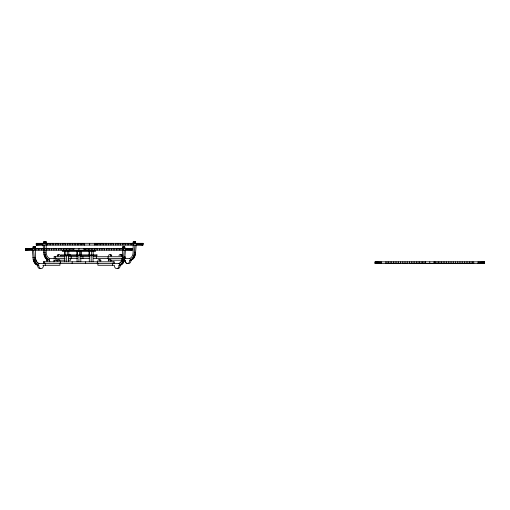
<?xml version="1.0" encoding="UTF-8"?>
<svg xmlns="http://www.w3.org/2000/svg" width="510" height="510" viewBox="0 0 510 510"><rect width="100%" height="100%" fill="white"/><g stroke="black" fill="none" stroke-linecap="round" stroke-linejoin="round"><path stroke-width="0.76" d="M97.894 263.109L97.888 265.276L114.323 265.276A3.341 2.365 -90 0 0 116.682 268.617A3.341 2.365 -90 0 0 119.047 265.276C122.247 264.186 123.598 260.495 123.598 257.378L124.217 250.129M119.047 265.276C123.006 265.461 124.867 260.712 124.816 257.378L125.428 250.129M123.917 260.202L125.077 260.202A3.341 2.365 90 0 0 127.436 263.542A3.341 2.365 90 0 0 129.801 260.202C133.002 259.118 134.347 255.421 134.353 252.303L134.965 245.055M125.071 260.202A3.341 2.365 -90 0 0 128.048 263.428A3.341 2.365 -90 0 0 131.013 260.202C134.213 259.118 135.564 255.421 135.571 252.303L136.183 245.055M431.639 263.542L432.193 263.536M393.937 263.555L396.251 263.542M133.129 243.793L133.129 242.25L135.571 242.25L135.571 243.652M122.374 257.378A6.324 4.469 90 0 1 118.881 263.542A6.324 4.469 -90 0 0 122.374 257.378L122.374 247.318L124.816 247.318L124.816 248.727M25.5 250.129L132.32 250.129L132.262 248.395L25.5 248.395L25.557 250.129M43.146 245.055L43.758 252.303L44.976 252.303L45.301 254.968L46.652 258.009L49.534 260.202A3.341 2.365 -90 0 0 49.846 261.872M134.353 252.303L135.571 252.303M43.758 252.303L44.982 252.45M134.347 252.45L135.564 252.45M43.764 252.45L43.905 254.101L45.122 254.101M134.213 254.101L135.424 254.101M43.905 254.101L44.083 254.968L45.301 254.968M134.034 254.968L135.252 254.968M44.083 254.968L44.325 255.81L45.543 255.81M122.107 255.873A1.3 0.918 -90 0 0 120.73 254.751A1.3 0.918 -90 0 1 122.113 255.873L120.889 255.873A1.3 0.918 -90 0 0 119.971 254.579A1.3 0.918 -90 0 0 119.053 255.873M133.786 255.81L135.003 255.81M44.325 255.81L44.638 256.6L45.855 256.6M133.473 256.6L134.691 256.6M54.117 256.74L65.184 256.74M68.136 256.74L77.507 256.74M80.605 256.74L89.664 256.74M93.311 256.74L122.738 256.74M124.555 256.74L125.211 256.74L125.167 258.474M32.398 250.129L33.01 257.378L34.227 257.378L34.546 260.043L35.904 263.083L38.779 265.276A3.341 2.365 -90 0 0 41.144 268.617A3.341 2.365 -90 0 0 43.503 265.276M44.638 256.6L45.007 257.34L46.225 257.34M123.598 257.378L124.816 257.378M133.104 257.34L134.321 257.34M33.01 257.378L34.234 257.524M123.598 257.524L124.81 257.524M45.007 257.34L45.441 258.009L46.652 258.009M132.677 258.009L133.894 258.009M49.266 258.474L65.114 258.474M68.136 258.474L77.507 258.474M80.605 258.474L89.664 258.474M93.311 258.474L122.725 258.474M124.555 258.474L130.063 258.474M45.441 258.009L45.919 258.615L47.137 258.615M132.198 258.615L133.416 258.615M33.016 257.524L33.15 259.176L34.368 259.176M45.919 258.615L46.442 259.137L47.66 259.137M123.458 259.176L124.676 259.176M131.676 259.137L132.893 259.137M46.442 259.137L48.22 259.571M131.115 259.571L132.332 259.571M130.522 259.915L131.739 259.915M33.15 259.176L33.328 260.043L34.546 260.043M123.28 260.043L124.497 260.043M53.62 260.202L57.541 260.202M59.09 260.202L65.28 260.202M67.913 260.202L70.692 260.202L70.692 258.041M110.192 260.202L122.234 260.202M129.801 260.202L131.121 260.164M33.328 260.043L33.577 260.878L34.795 260.878M123.031 260.878L124.249 260.878M33.577 260.878L33.889 261.675L35.101 261.675M122.725 261.675L123.943 261.675M43.369 261.815L114.457 261.815L114.412 263.542M33.883 261.675L34.259 262.408L35.477 262.408M122.349 262.408L123.567 262.408M34.259 262.408L34.686 263.083L35.904 263.083M121.922 263.083L123.139 263.083M409.881 263.536L449.476 263.542M453.211 263.536L472.375 263.536M38.511 263.542L119.314 263.542M34.686 263.083L35.164 263.683L36.382 263.683M121.444 263.683L122.661 263.683M389.92 263.555L400.484 263.542M35.164 263.683L35.687 264.205L36.905 264.205M120.921 264.205L122.139 264.205M35.687 264.205L37.466 264.645M120.36 264.645L121.578 264.645M36.248 264.645L38.059 264.99M119.767 264.99L120.985 264.99M37.459 265.232L38.677 265.232M119.149 265.232L120.366 265.232M36.841 264.99L38.779 265.276M42.865 265.276L59.938 265.276L59.931 263.109M457.26 263.536L462.213 263.542M460.211 263.536L462.748 263.542L462.71 261.815M422.624 263.542L421.171 263.536L421.132 261.815M47.003 259.571L47.596 259.915M44.364 245.055L44.976 252.303M33.615 250.129L34.227 257.378M484.443 261.815L484.443 263.542M484.27 261.815L484.27 263.542M483.984 261.815L483.984 263.542M483.588 261.815L483.588 263.542M483.078 261.815L483.078 263.542M482.466 261.815L482.466 263.542M481.74 261.815L481.74 263.542M480.911 261.815L480.911 263.542M479.986 261.815L479.986 263.542M478.96 261.815L478.96 263.542M478.029 261.815L478.029 263.542M473.752 261.815L473.752 263.542M472.547 261.815L472.547 263.542M471.036 261.815L471.036 263.542M469.468 261.815L469.468 263.542M467.848 261.815L467.848 263.542M466.172 261.815L466.172 263.542M464.463 261.815L464.463 263.542M460.932 261.815L460.932 263.542M459.134 261.815L459.134 263.542M457.317 261.815L457.317 263.542M455.5 261.815L455.5 263.542M453.677 261.815L453.677 263.542M451.866 261.815L451.866 263.542M450.062 261.815L450.062 263.542M448.284 261.815L448.284 263.542M446.537 261.815L446.537 263.542M444.822 261.815L444.822 263.542M443.152 261.815L443.152 263.542M441.526 261.815L441.526 263.542M439.958 261.815L439.958 263.542M438.453 261.815L438.453 263.542M437.013 261.815L437.013 263.542M435.648 261.815L435.648 263.542M434.361 261.815L434.361 263.542M433.972 261.815L433.972 263.542M429.79 261.815L429.79 263.542M425.608 261.815L425.608 263.542M425.225 261.815L425.225 263.542M423.937 261.815L423.937 263.542M422.567 261.815L422.567 263.542M419.622 261.815L419.622 263.542M418.053 261.815L418.053 263.542M416.434 261.815L416.434 263.542M414.757 261.815L414.757 263.542M413.043 261.815L413.043 263.542M411.296 261.815L411.296 263.542M409.517 261.815L409.517 263.542M407.719 261.815L407.719 263.542M405.903 261.815L405.903 263.542M404.086 261.815L404.086 263.542M402.262 261.815L402.262 263.542M400.446 261.815L400.446 263.542M398.648 261.815L398.648 263.542M396.869 261.815L396.869 263.542M395.122 261.815L395.122 263.542M393.408 261.815L393.408 263.542M391.737 261.815L391.737 263.542M390.112 261.815L390.112 263.542M388.543 261.815L388.543 263.542M387.039 261.815L387.039 263.542M385.834 261.815L385.834 263.542M381.556 261.815L381.556 263.542M380.619 261.815L380.619 263.542M379.599 261.815L379.599 263.542M378.669 261.815L378.669 263.542M377.84 261.815L377.84 263.542M377.119 261.815L377.119 263.542M376.501 261.815L376.501 263.542M375.991 261.815L375.991 263.542M375.596 261.815L375.596 263.542M375.309 261.815L375.309 263.542M375.137 261.815L375.137 263.542M142.851 243.327L142.851 245.055M142.583 243.327L142.583 245.055M142.201 243.327L142.201 245.055M141.716 243.327L141.716 245.055M141.123 243.327L141.123 245.055M140.435 243.327L140.435 245.055M139.644 243.327L139.644 245.055M138.758 243.327L138.758 245.055M137.783 243.327L137.783 245.055M136.712 243.327L136.712 245.055M136.501 243.327L136.501 245.055M134.353 243.652L134.353 242.25A0.867 0.612 -90 0 0 133.741 241.383A0.867 0.612 -90 0 0 133.129 242.25M133.269 243.327L133.269 245.055M133.129 245.342L133.129 252.303A6.324 4.469 -90 0 1 129.636 258.474M133.027 243.327L133.027 245.055M132.103 248.395L132.103 250.129M131.829 248.395L131.829 250.129M131.65 243.327L131.65 245.055M131.446 248.395L131.446 250.129M130.962 248.395L130.962 250.129M130.375 248.395L130.375 250.129M130.216 243.327L130.216 245.055M129.68 248.395L129.68 250.129M128.896 248.395L128.896 250.129M128.718 243.327L128.718 245.055M128.01 248.395L128.01 250.129M127.162 243.327L127.162 245.055M127.028 248.395L127.028 250.129M125.964 248.395L125.964 250.129M125.747 248.395L125.747 250.129M125.568 243.327L125.568 245.055M123.93 243.327L123.93 245.055M123.598 250.129L123.598 247.318A0.867 0.612 -90 0 0 122.986 246.458A0.867 0.612 -90 0 0 122.374 247.318M122.515 248.395L122.515 250.129M122.26 243.327L122.26 245.055M122.272 248.395L122.272 250.129M120.902 248.395L120.902 250.129M120.558 243.327L120.558 245.055M119.461 248.395L119.461 250.129M118.843 243.327L118.843 245.055M117.963 248.395L117.963 250.129M117.109 243.327L117.109 245.055M116.414 248.395L116.414 250.129M115.368 243.327L115.368 245.055M114.814 248.395L114.814 250.129M113.628 243.327L113.628 245.055M113.175 248.395L113.175 250.129M113.188 261.815L113.188 263.542M112.582 263.542L112.582 265.276M111.9 243.327L111.9 245.055M111.505 248.395L111.505 250.129M110.179 243.327L110.179 245.055M109.809 248.395L109.809 250.129M108.636 258.041L108.649 260.202M108.483 243.327L108.483 245.055M108.088 248.395L108.088 250.129M108.031 256.74L108.031 258.474M106.807 243.327L106.807 245.055M106.354 248.395L106.354 250.129M105.175 243.327L105.175 245.055M104.62 248.395L104.62 250.129M103.575 243.327L103.575 245.055M102.88 248.395L102.88 250.129M102.025 243.327L102.025 245.055M101.146 248.395L101.146 250.129M100.527 243.327L100.527 245.055M99.424 248.395L99.424 250.129M99.087 243.327L99.087 245.055M97.729 248.395L97.729 250.129M97.71 243.327L97.71 245.055M97.276 261.815L97.276 263.542M96.409 243.327L96.409 245.055M96.396 256.74L96.396 258.474M96.058 248.395L96.058 250.129M95.172 243.327L95.172 245.055M94.739 243.327L94.739 245.055M94.42 248.395L94.42 250.129M93.19 251.424L93.19 254.885M93.049 255.752L93.049 261.815M92.82 248.395L92.82 250.129M91.653 251.424L91.653 254.885M91.271 248.395L91.271 250.129M91.175 255.752L91.175 261.815M89.773 248.395L89.773 250.129M89.664 243.327L89.664 245.055M89.569 251.424L89.569 254.885M89.301 255.752L89.301 261.815M89.008 251.424L89.008 254.885M88.332 248.395L88.332 250.129M86.961 248.395L86.961 250.129M85.654 248.395L85.654 250.129M85.648 261.815L85.648 263.542M84.584 243.327L84.584 245.055M84.424 248.395L84.424 250.129M84.15 243.327L84.15 245.055M83.991 248.395L83.991 250.129M82.92 243.327L82.92 245.055M82.932 256.74L82.932 258.474M81.613 243.327L81.613 245.055M81.058 251.424L81.058 254.885M80.975 251.424L80.975 254.885M80.809 255.752L80.809 261.815M80.236 243.327L80.236 245.055M79.445 251.424L79.445 254.885M78.91 248.395L78.91 250.129M78.948 250.563L78.948 251.424M78.935 255.752L78.935 261.815M78.795 243.327L78.795 245.055M77.354 251.424L77.373 255.752M77.303 243.327L77.303 245.055M77.061 255.752L77.061 261.815M76.793 251.424L76.876 254.885M75.748 243.327L75.748 245.055M74.154 243.327L74.154 245.055M73.829 248.395L73.829 250.129M73.395 248.395L73.395 250.129M72.516 243.327L72.516 245.055M72.165 248.395L72.165 250.129M72.178 261.815L72.178 263.542M71.304 256.74L71.304 258.474M70.845 243.327L70.845 245.055M70.858 248.395L70.858 250.129M69.487 248.395L69.487 250.129M69.143 243.327L69.143 245.055M68.812 251.424L68.812 254.885M68.448 255.752L68.448 261.815M68.047 248.395L68.047 250.129M67.428 243.327L67.428 245.055M67.282 251.424L67.282 254.885M66.549 248.395L66.549 250.129M66.574 255.752L66.574 261.815M65.694 243.327L65.694 245.055M65.191 251.424L65.191 254.885M64.999 248.395L64.999 250.129M64.7 255.752L64.7 261.815M64.636 251.424L64.636 254.885M63.954 243.327L63.954 245.055M63.399 248.395L63.399 250.129M62.214 243.327L62.214 245.055M61.761 248.395L61.761 250.129M60.55 261.815L60.55 263.542M60.48 243.327L60.48 245.055M60.091 248.395L60.091 250.129M58.765 243.327L58.765 245.055M58.395 248.395L58.395 250.129M57.063 243.327L57.063 245.055M56.674 248.395L56.674 250.129M55.998 258.474L55.998 260.202M55.392 243.327L55.392 245.055M55.411 256.74L55.411 258.474M54.94 248.395L54.94 250.129M54.162 256.74L54.162 258.474M53.754 243.327L53.754 245.055M53.199 248.395L53.199 250.129M52.16 243.327L52.16 245.055M51.465 248.395L51.465 250.129M50.611 243.327L50.611 245.055M49.731 248.395L49.731 250.129M49.113 243.327L49.113 245.055M48.01 248.395L48.01 250.129M47.672 243.327L47.672 245.055M46.295 243.327L46.295 245.055M46.314 248.395L46.314 250.129M46.2 243.793L46.2 242.25A0.867 0.612 90 0 0 45.588 241.383A0.867 0.612 90 0 0 44.976 242.25L44.976 243.652M46.2 245.342L46.2 248.434M46.2 249.983L46.2 252.303A6.324 4.469 90 0 0 49.693 258.474M46.053 243.327L46.053 245.055M45.243 263.542L45.243 265.276M44.644 248.395L44.644 250.129M44.663 261.815L44.663 263.542M43.758 243.652L43.758 242.25A0.867 0.612 90 0 1 44.676 241.498A0.867 0.612 -90 0 0 43.758 242.25L46.2 242.25A0.867 0.612 -90 0 0 45.282 241.498M43.414 261.815L43.414 263.542M43.006 248.395L43.006 250.129M42.821 243.327L42.821 245.055M42.611 243.327L42.611 245.055M41.546 243.327L41.546 245.055M41.406 248.395L41.406 250.129M40.564 243.327L40.564 245.055M39.856 248.395L39.856 250.129M39.678 243.327L39.678 245.055M38.887 243.327L38.887 245.055M38.358 248.395L38.358 250.129M38.199 243.327L38.199 245.055M37.606 243.327L37.606 245.055M37.122 243.327L37.122 245.055M36.918 248.395L36.918 250.129M36.745 243.327L36.745 245.055M36.471 243.327L36.471 245.055M36.306 243.327L36.306 245.055M35.451 257.378A6.324 4.469 90 0 0 38.945 263.542A6.324 4.469 -90 0 1 35.451 257.378L35.451 247.318A0.867 0.612 90 0 0 34.839 246.458A0.867 0.612 90 0 0 34.227 247.318L34.227 250.129M35.305 248.395L35.305 250.129M33.01 248.727L33.01 247.318A0.867 0.612 90 0 1 33.928 246.572A0.867 0.612 -90 0 0 33.01 247.318L35.451 247.318A0.867 0.612 -90 0 0 34.533 246.572M32.073 248.395L32.073 250.129M31.856 248.395L31.856 250.129M30.791 248.395L30.791 250.129M29.809 248.395L29.809 250.129M28.93 248.395L28.93 250.129M28.139 248.395L28.139 250.129M27.444 248.395L27.444 250.129M26.858 248.395L26.858 250.129M26.373 248.395L26.373 250.129M25.991 248.395L25.991 250.129M25.717 248.395L25.717 250.129M108.649 255.873A1.3 0.918 -90 0 1 109.567 254.579A1.3 0.918 -90 0 1 110.485 255.873L111.709 255.873A1.3 0.918 -90 0 0 110.319 254.751M58.599 254.751A1.3 0.918 -90 0 0 57.222 255.873L58.452 255.873A1.3 0.918 -90 0 1 59.364 254.579A1.3 0.918 -90 0 1 60.282 255.873M68.544 254.579A1.3 0.918 -90 0 1 69.003 254.751M68.85 255.873A1.3 0.918 -90 0 1 69.768 254.579A1.3 0.918 -90 0 1 70.686 255.873M54.258 260.202A3.341 2.365 -90 0 1 53.939 261.872M47.844 259.826A1.3 0.918 -90 0 0 46.467 260.948L47.698 260.948A1.3 0.918 90 0 1 48.616 259.647A1.3 0.918 90 0 1 49.534 260.948A1.3 0.918 -90 0 0 48.15 259.826M58.248 259.826A1.3 0.918 -90 0 0 56.871 260.948L58.102 260.948A1.3 0.918 -90 0 1 59.013 259.647A1.3 0.918 -90 0 1 59.931 260.948M40.539 268.502A3.341 2.365 90 0 1 37.561 265.276M109.975 259.826A1.3 0.918 -90 0 1 111.352 260.948L110.134 260.948A1.3 0.918 -90 0 0 109.216 259.647A1.3 0.918 -90 0 0 108.298 260.948M99.571 259.826A1.3 0.918 -90 0 1 100.948 260.948L99.73 260.948A1.3 0.918 -90 0 0 98.812 259.647A1.3 0.918 -90 0 0 97.894 260.948M120.264 265.276A3.341 2.365 -90 0 1 117.287 268.502M143.074 243.327L36.255 243.327L36.255 245.055L143.074 245.055L143.074 243.327M95.472 250.563L62.424 250.563L62.424 251.424L95.472 251.424L95.472 250.563M96.957 254.885L60.849 254.885L60.849 255.752L96.957 255.752L96.957 254.885M484.5 261.815L375.079 261.815L375.079 263.542L484.5 263.542L484.5 261.815M135.571 242.25A0.867 0.612 90 0 0 134.653 241.498A0.867 0.612 -90 0 1 135.571 242.25M124.816 247.318A0.867 0.612 -90 0 0 123.898 246.572A0.867 0.612 90 0 1 124.816 247.318"/></g></svg>
